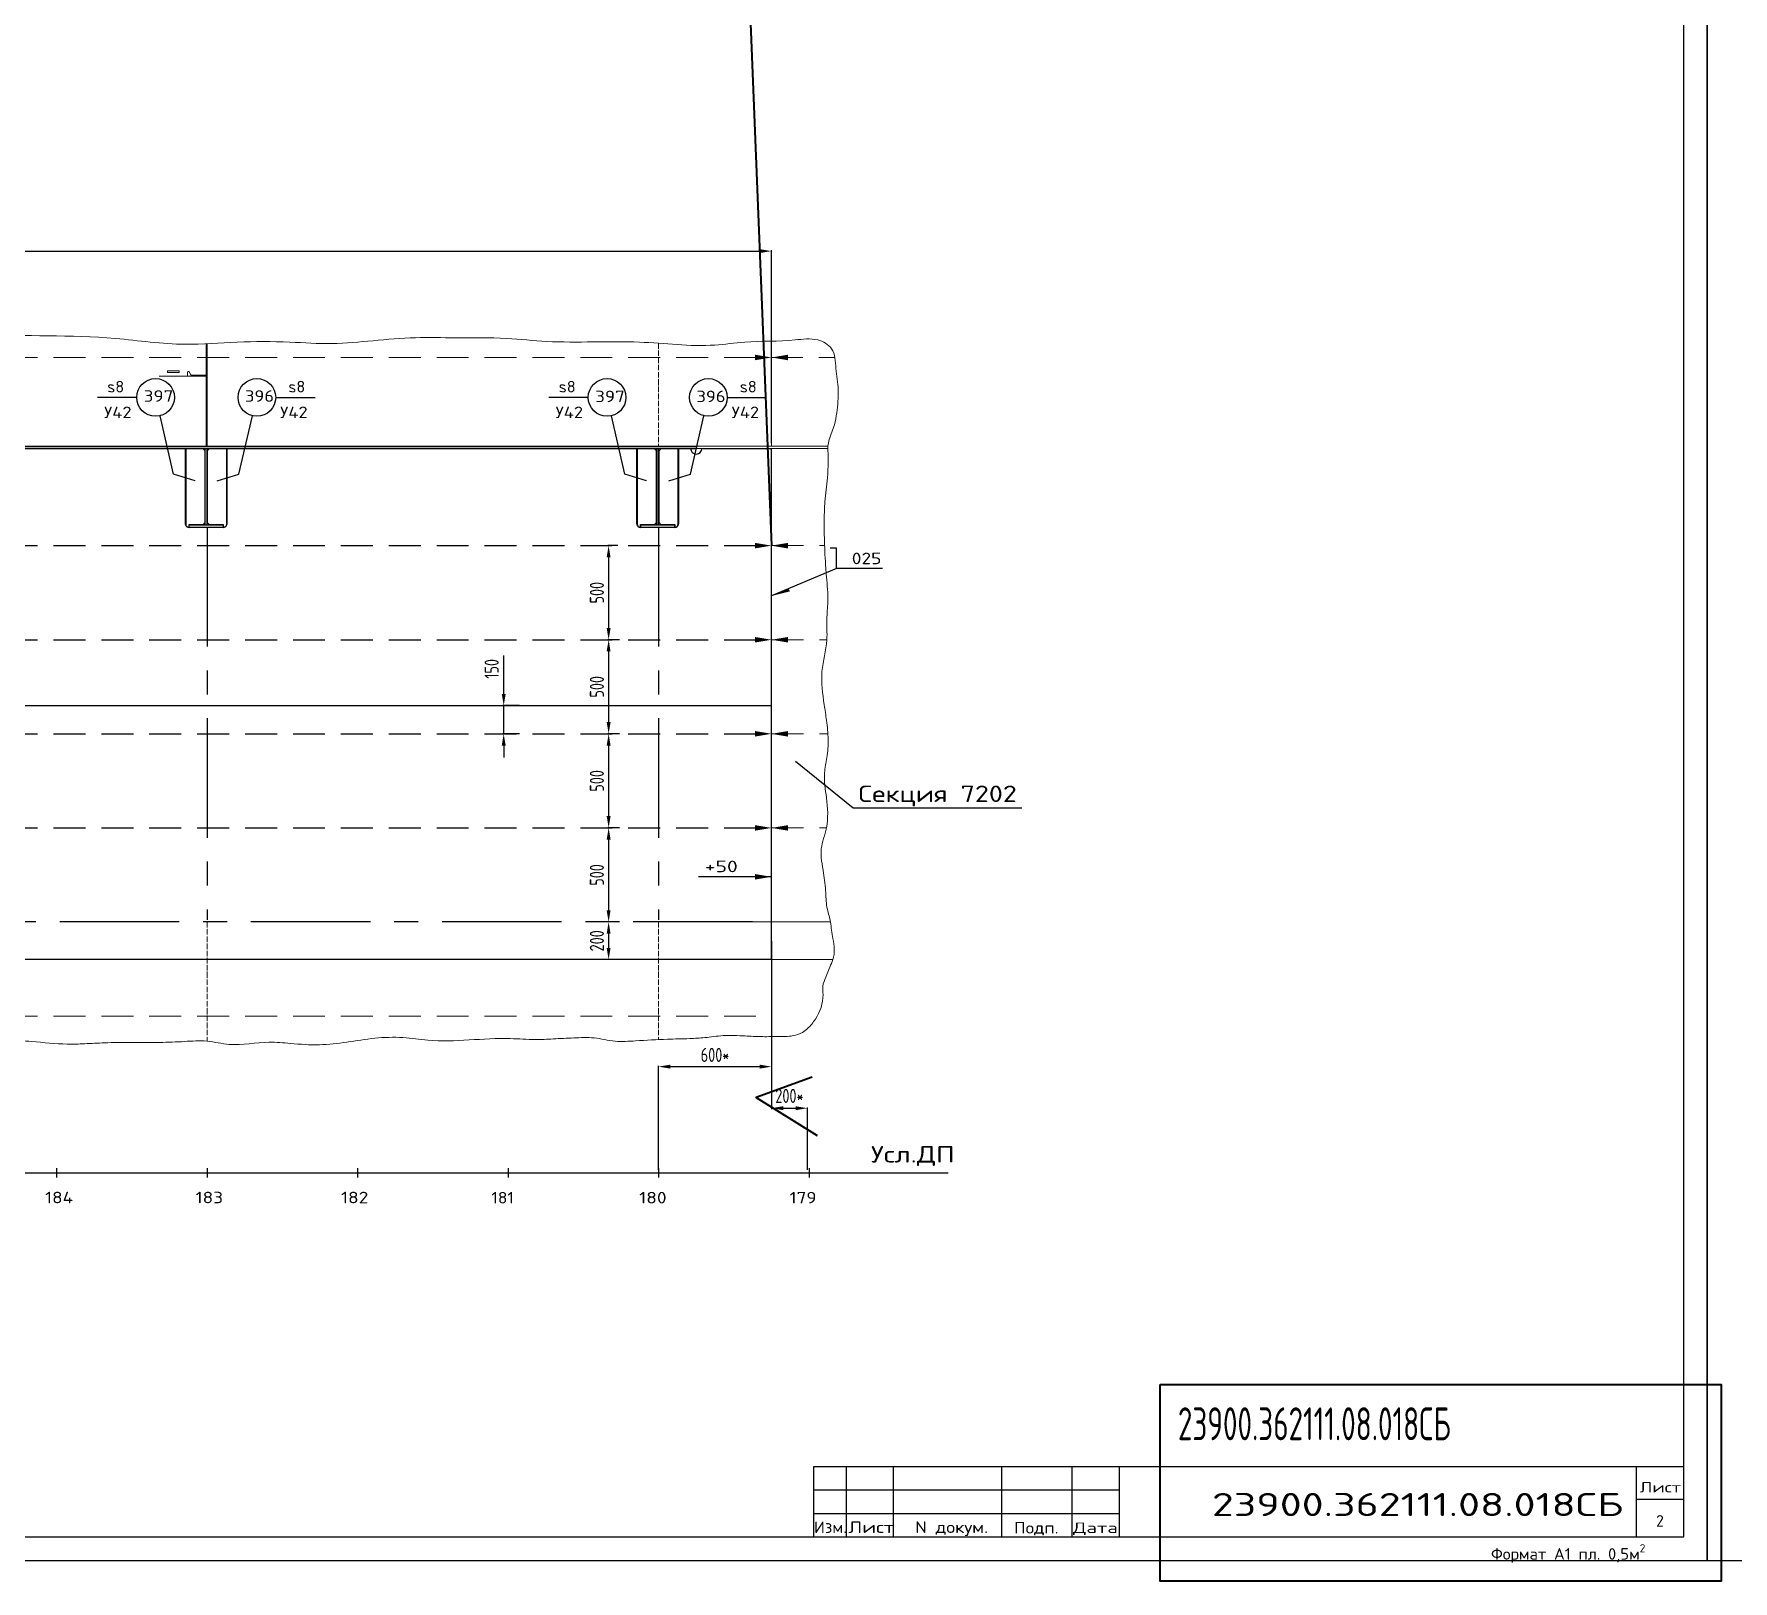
# Model space of a CAD drawing. Header units: millimetres. Extents: x -438477 to 631584, y 118817 to 676146.
# Drawn here: x 187932 to 196964, y 333900 to 342121 of the extents above; entities that cross this region are included whole.
import ezdxf
from ezdxf.enums import TextEntityAlignment as Align

# ---------------------------------------------------------------- set-up
doc = ezdxf.new("R2010")
doc.units = ezdxf.units.MM
for name, pattern in [('AVEVADASHEDDOUBLEDOTTEDWIDE', [38, 29, -4, 0, -1, 0, -4]), ('AVEVASOLID', [7.5, 7.5]), ('AVEVASOLIDWIDE', [7.5, 7.5]), ('CENTERX2', [20.32, 12.7, -2.54, 2.54, -2.54]), ('DASHED', [2.546053, 1.697368, -0.848684])]:
    doc.linetypes.add(name, pattern=pattern)
doc.layers.get('Defpoints').update_dxf_attribs({"linetype": 'CONTINUOUS'})
for name, color, linetype in [('20_1', 1, 'CONTINUOUS'), ('20_FORMAT', 140, 'CONTINUOUS'), ('20_POZ', 4, 'CONTINUOUS'), ('20_TEXT', 1, 'CONTINUOUS')]:
    doc.layers.add(name, color=color, linetype=linetype)
doc.styles.add('SIMPLEX', font='simplex.shx', dxfattribs={"width": 0.7})
doc.styles.add('НАДПИСИ_МЕЛК1', font='eskd_win.shx', dxfattribs={"width": 0.8, "height": 4})
doc.linetypes.add('Шов_Монтажный', pattern='A,0.75,-0.0001,["/",Standard,S=1,R=0,X=0,Y=-0.5],0.75', length=1.5001)
doc.dimstyles.new('Lineyny', dxfattribs={"dimscale": 30, "dimtxt": 3, "dimasz": 2.5, "dimexe": 0.18, "dimexo": 0.625, "dimgap": 1, "dimtad": 1, "dimdec": 0, "dimlfac": -1, "dimzin": 0, "dimtxsty": 'SIMPLEX', "dimcen": 0, "dimdle": 0.38, "dimclrd": 2, "dimclre": 2, "dimclrt": 2, "dimadec": 0, "dimazin": 0, "dimtfac": 1, "dimtdec": 0, "dimtmove": 0, "dimatfit": 0, "dimfxl": 1, "dimtolj": 1, "dimtzin": 0, "dimlwd": -1, "dimarcsym": 0})

# ---------------------------------------------------------------- blocks, each defined once
blk = doc.blocks.new('*D56')
at = {"layer": '20_1', "color": 2, "lineweight": -2, "ltscale": 25, "transparency": 16777216}
for p, q in [((180652.6, 339933), (180652.6, 340971.7)), ((191852.6, 339946.5), (191852.6, 340971.7))]:
    blk.add_line(p, q, dxfattribs=at)
at = {"layer": '20_1', "color": 2, "ltscale": 25, "transparency": 16777216}
blk.add_line((180715.1, 340967.2), (191790.1, 340967.2), dxfattribs=at)
for points in [[(180715.1, 340977.6), (180715.1, 340956.8), (180652.6, 340967.2)], [(191790.1, 340956.8), (191790.1, 340977.6), (191852.6, 340967.2)]]:
    blk.add_solid(points, dxfattribs=at)
at = {"layer": 'Defpoints', "color": 0, "ltscale": 25, "transparency": 16777216}
for p in [(191852.6, 340967.2), (180652.6, 339917.4), (191852.6, 339930.9)]:
    blk.add_point(p, dxfattribs=at)
at = {"layer": '20_1', "color": 2, "ltscale": 25, "transparency": 16777216, "insert": (186252.6, 341032.6), "char_height": 75, "attachment_point": 5, "style": 'SIMPLEX'}
blk.add_mtext('\\A1;11200*', dxfattribs=at)
blk = doc.blocks.new('*D58')
at = {"layer": '20_1', "color": 2, "lineweight": -2, "ltscale": 25, "transparency": 16777216}
for p, q in [((191852.6, 336776.9), (191852.6, 336407.8)), ((192043.5, 336084.5), (192043.5, 336416.8))]:
    blk.add_line(p, q, dxfattribs=at)
at = {"layer": '20_1', "color": 2, "ltscale": 25, "transparency": 16777216}
blk.add_line((191915.1, 336412.3), (191981, 336412.3), dxfattribs=at)
for points in [[(191915.1, 336422.7), (191915.1, 336401.9), (191852.6, 336412.3)], [(191981, 336401.9), (191981, 336422.7), (192043.5, 336412.3)]]:
    blk.add_solid(points, dxfattribs=at)
at = {"layer": 'Defpoints', "color": 0, "ltscale": 25, "transparency": 16777216}
for p in [(191852.6, 336792.5), (192043.5, 336412.3), (192043.5, 336068.9)]:
    blk.add_point(p, dxfattribs=at)
at = {"layer": '20_1', "color": 2, "ltscale": 25, "transparency": 16777216, "insert": (191948.1, 336477.7), "char_height": 75, "attachment_point": 5, "style": 'SIMPLEX'}
blk.add_mtext('\\A1;200*', dxfattribs=at)
blk = doc.blocks.new('*D59')
at = {"layer": '20_1', "color": 2, "lineweight": -2, "ltscale": 25, "transparency": 16777216}
for p, q in [((191045.2, 337401.9), (190982.6, 337401.9)), ((191045.2, 337201.9), (190982.6, 337201.9))]:
    blk.add_line(p, q, dxfattribs=at)
at = {"layer": '20_1', "color": 2, "ltscale": 25, "transparency": 16777216}
blk.add_line((190987.1, 337339.4), (190987.1, 337264.4), dxfattribs=at)
for points in [[(190997.5, 337339.4), (190976.6, 337339.4), (190987.1, 337401.9)], [(190976.6, 337264.4), (190997.5, 337264.4), (190987.1, 337201.9)]]:
    blk.add_solid(points, dxfattribs=at)
at = {"layer": 'Defpoints', "color": 0, "ltscale": 25, "transparency": 16777216}
for p in [(191060.8, 337401.9), (190987.1, 337201.9), (191060.8, 337201.9)]:
    blk.add_point(p, dxfattribs=at)
at = {"layer": '20_1', "color": 2, "ltscale": 25, "transparency": 16777216, "insert": (190924.6, 337301.9), "char_height": 75, "attachment_point": 5, "rotation": 90, "style": 'SIMPLEX'}
blk.add_mtext('\\A1;200', dxfattribs=at)
blk = doc.blocks.new('*D60')
at = {"layer": '20_1', "color": 2, "lineweight": -2, "ltscale": 25, "transparency": 16777216}
for p, q in [((191036.1, 337901.9), (190982.6, 337901.9)), ((191045.2, 337401.9), (190982.6, 337401.9))]:
    blk.add_line(p, q, dxfattribs=at)
at = {"layer": '20_1', "color": 2, "ltscale": 25, "transparency": 16777216}
blk.add_line((190987.1, 337839.4), (190987.1, 337464.4), dxfattribs=at)
for points in [[(190997.5, 337839.4), (190976.6, 337839.4), (190987.1, 337901.9)], [(190976.6, 337464.4), (190997.5, 337464.4), (190987.1, 337401.9)]]:
    blk.add_solid(points, dxfattribs=at)
at = {"layer": 'Defpoints', "color": 0, "ltscale": 25, "transparency": 16777216}
for p in [(191051.7, 337901.9), (190987.1, 337401.9), (191060.8, 337401.9)]:
    blk.add_point(p, dxfattribs=at)
at = {"layer": '20_1', "color": 2, "ltscale": 25, "transparency": 16777216, "insert": (190924.6, 337651.9), "char_height": 75, "attachment_point": 5, "rotation": 90, "style": 'SIMPLEX'}
blk.add_mtext('\\A1;500', dxfattribs=at)
blk = doc.blocks.new('*D61')
at = {"layer": '20_1', "color": 2, "lineweight": -2, "ltscale": 25, "transparency": 16777216}
for p, q in [((191036.1, 338401.9), (190982.6, 338401.9)), ((191045.2, 337901.9), (190982.6, 337901.9))]:
    blk.add_line(p, q, dxfattribs=at)
at = {"layer": '20_1', "color": 2, "ltscale": 25, "transparency": 16777216}
blk.add_line((190987.1, 338339.4), (190987.1, 337964.4), dxfattribs=at)
for points in [[(190997.5, 338339.4), (190976.6, 338339.4), (190987.1, 338401.9)], [(190976.6, 337964.4), (190997.5, 337964.4), (190987.1, 337901.9)]]:
    blk.add_solid(points, dxfattribs=at)
at = {"layer": 'Defpoints', "color": 0, "ltscale": 25, "transparency": 16777216}
for p in [(191051.7, 338401.9), (190987.1, 337901.9), (191060.8, 337901.9)]:
    blk.add_point(p, dxfattribs=at)
at = {"layer": '20_1', "color": 2, "ltscale": 25, "transparency": 16777216, "insert": (190924.6, 338151.9), "char_height": 75, "attachment_point": 5, "rotation": 90, "style": 'SIMPLEX'}
blk.add_mtext('\\A1;500', dxfattribs=at)
blk = doc.blocks.new('*D62')
at = {"layer": '20_1', "color": 2, "lineweight": -2, "ltscale": 25, "transparency": 16777216}
for p, q in [((191036.1, 338901.9), (190982.6, 338901.9)), ((191045.2, 338401.9), (190982.6, 338401.9))]:
    blk.add_line(p, q, dxfattribs=at)
at = {"layer": '20_1', "color": 2, "ltscale": 25, "transparency": 16777216}
blk.add_line((190987.1, 338839.4), (190987.1, 338464.4), dxfattribs=at)
for points in [[(190997.5, 338839.4), (190976.6, 338839.4), (190987.1, 338901.9)], [(190976.6, 338464.4), (190997.5, 338464.4), (190987.1, 338401.9)]]:
    blk.add_solid(points, dxfattribs=at)
at = {"layer": 'Defpoints', "color": 0, "ltscale": 25, "transparency": 16777216}
for p in [(191051.7, 338901.9), (190987.1, 338401.9), (191060.8, 338401.9)]:
    blk.add_point(p, dxfattribs=at)
at = {"layer": '20_1', "color": 2, "ltscale": 25, "transparency": 16777216, "insert": (190924.6, 338651.9), "char_height": 75, "attachment_point": 5, "rotation": 90, "style": 'SIMPLEX'}
blk.add_mtext('\\A1;500', dxfattribs=at)
blk = doc.blocks.new('*D63')
at = {"layer": '20_1', "color": 2, "lineweight": -2, "ltscale": 25, "transparency": 16777216}
for p, q in [((191036.1, 339401.9), (190982.6, 339401.9)), ((191045.2, 338901.9), (190982.6, 338901.9))]:
    blk.add_line(p, q, dxfattribs=at)
at = {"layer": '20_1', "color": 2, "ltscale": 25, "transparency": 16777216}
blk.add_line((190987.1, 339339.4), (190987.1, 338964.4), dxfattribs=at)
for points in [[(190997.5, 339339.4), (190976.6, 339339.4), (190987.1, 339401.9)], [(190976.6, 338964.4), (190997.5, 338964.4), (190987.1, 338901.9)]]:
    blk.add_solid(points, dxfattribs=at)
at = {"layer": 'Defpoints', "color": 0, "ltscale": 25, "transparency": 16777216}
for p in [(191051.7, 339401.9), (190987.1, 338901.9), (191060.8, 338901.9)]:
    blk.add_point(p, dxfattribs=at)
at = {"layer": '20_1', "color": 2, "ltscale": 25, "transparency": 16777216, "insert": (190924.6, 339151.9), "char_height": 75, "attachment_point": 5, "rotation": 90, "style": 'SIMPLEX'}
blk.add_mtext('\\A1;500', dxfattribs=at)
blk = doc.blocks.new('*D68')
at = {"layer": '20_1', "color": 2, "ltscale": 25, "transparency": 16777216}
for p, q in [((190429.3, 338614.4), (190429.3, 338817.4)), ((190429.3, 338401.9), (190429.3, 338551.9)), ((190429.3, 338339.4), (190429.3, 338276.9))]:
    blk.add_line(p, q, dxfattribs=at)
at = {"layer": '20_1', "color": 2, "lineweight": -2, "ltscale": 25, "transparency": 16777216}
for p, q in [((190512.7, 338551.9), (190424.8, 338551.9)), ((190512.7, 338401.9), (190424.8, 338401.9))]:
    blk.add_line(p, q, dxfattribs=at)
at = {"layer": '20_1', "color": 2, "ltscale": 25, "transparency": 16777216}
for points in [[(190418.9, 338614.4), (190439.8, 338614.4), (190429.3, 338551.9)], [(190439.8, 338339.4), (190418.9, 338339.4), (190429.3, 338401.9)]]:
    blk.add_solid(points, dxfattribs=at)
at = {"layer": 'Defpoints', "color": 0, "ltscale": 25, "transparency": 16777216}
for p in [(190429.3, 338551.9), (190528.3, 338551.9), (190528.3, 338401.9)]:
    blk.add_point(p, dxfattribs=at)
at = {"layer": '20_1', "color": 2, "ltscale": 25, "transparency": 16777216, "insert": (190365.3, 338747.2), "char_height": 75, "attachment_point": 5, "rotation": 90, "style": 'SIMPLEX'}
blk.add_mtext('\\A1;150', dxfattribs=at)
blk = doc.blocks.new('*D182')
at = {"layer": '20_1', "color": 2, "lineweight": -2, "ltscale": 25, "transparency": 16777216}
for p, q in [((191852.6, 337299.9), (191852.6, 336628.6)), ((191252.6, 336084.5), (191252.6, 336637.6))]:
    blk.add_line(p, q, dxfattribs=at)
at = {"layer": '20_1', "color": 2, "ltscale": 25, "transparency": 16777216}
blk.add_line((191315.1, 336633.1), (191790.1, 336633.1), dxfattribs=at)
at = {"layer": '20_1', "color": 2, "lineweight": 40, "ltscale": 25, "transparency": 16777216}
for points in [[(191315.1, 336643.5), (191315.1, 336622.7), (191252.6, 336633.1)], [(191790.1, 336643.5), (191790.1, 336622.7), (191852.6, 336633.1)]]:
    blk.add_solid(points, dxfattribs=at)
at = {"layer": 'Defpoints', "color": 0, "lineweight": 40, "ltscale": 25, "transparency": 16777216}
for p in [(191852.6, 337315.5), (191852.6, 336633.1), (191252.6, 336068.9)]:
    blk.add_point(p, dxfattribs=at)
at = {"layer": '20_1', "color": 2, "lineweight": 40, "ltscale": 25, "transparency": 16777216, "insert": (191552.6, 336695.6), "char_height": 75, "attachment_point": 5, "style": 'SIMPLEX'}
blk.add_mtext('\\A1;600*', dxfattribs=at)

msp = doc.modelspace()

# ---------------------------------------------------------------- hatches: boundary and pattern name
at = {"layer": '20_1'}
msp.add_hatch(color=6, dxfattribs=at).paths.add_polyline_path([(191944.312, 339174.556), (191950.962, 339159.273), (191852.617, 339134.655)])

# ---------------------------------------------------------------- linework, layer by layer
at = {"layer": '20_1', "color": 252, "linetype": 'AVEVASOLID', "lineweight": 0}
for p, q in [((188847.612, 339929.607), (188847.612, 340474.295)), ((188852.617, 339929.607), (188852.617, 340474.538)), ((191852.617, 339930.869), (191852.617, 340488.852)), ((191452.617, 339930.869), (191852.617, 339930.869)), ((191852.617, 339918.859), (191452.617, 339918.859)), ((191852.617, 339930.869), (192152.641, 339930.869)), ((191852.617, 336792.538), (191852.617, 337201.87))]:
    msp.add_line(p, q, dxfattribs=at)
at = {"layer": '20_1', "color": 252, "linetype": 'AVEVASOLIDWIDE', "lineweight": 0}
for p, q in [((188852.617, 340474.538), (188852.617, 339929.903)), ((188597.612, 340301.87), (188747.612, 340301.87)), ((188703.923, 340330.784), (188641.301, 340330.784)), ((188641.301, 340330.784), (188641.301, 340322.956)), ((188641.301, 340322.956), (188703.923, 340322.956)), ((188703.923, 340322.956), (188703.923, 340330.784)), ((191452.617, 339917.403), (192152.936, 339917.403))]:
    msp.add_line(p, q, dxfattribs=at)
at = {"layer": '20_1', "color": 252, "linetype": 'AVEVADASHEDDOUBLEDOTTEDWIDE', "lineweight": 0}
for p, q in [((191252.617, 340477.275), (191252.617, 339930.977)), ((188852.617, 337401.87), (188852.617, 336768.505)), ((191252.617, 337401.87), (191252.617, 336777.083))]:
    msp.add_line(p, q, dxfattribs=at)
at = {"layer": '20_1', "color": 252, "linetype": 'DASHED', "lineweight": 0, "ltscale": 100}
for p, q in [((180652.617, 340401.87), (191852.617, 340401.87)), ((191850.262, 340402.266), (192189.654, 340402.266)), ((191852.617, 339401.87), (192135.241, 339401.87)), ((191852.617, 338901.87), (192147.104, 338901.87)), ((191852.617, 338401.87), (192152.826, 338401.87)), ((191852.617, 337901.87), (192144.948, 337901.87)), ((180652.617, 336901.87), (191852.617, 336901.87))]:
    msp.add_line(p, q, dxfattribs=at)
at = {"layer": '20_1', "color": 0, "linetype": 'AVEVASOLIDWIDE'}
msp.add_line((180052.617, 339917.403), (191452.617, 339917.403), dxfattribs=at)
at = {"layer": '20_1', "color": 0, "linetype": 'AVEVASOLID'}
for p, q in [((180250.701, 339930.869), (191452.617, 339930.869)), ((191452.617, 339918.859), (180652.617, 339918.859)), ((188842.619, 339513.184), (188842.619, 339917.403)), ((188852.617, 339513.184), (188852.617, 339917.403)), ((191242.619, 339513.184), (191242.619, 339917.403)), ((191252.617, 339513.184), (191252.617, 339917.403))]:
    msp.add_line(p, q, dxfattribs=at)
at = {"layer": '20_1', "ltscale": 25}
msp.add_line((191482.586, 339917.403), (191852.617, 339917.403), dxfattribs=at)
at = {"layer": '20_1', "color": 6, "linetype": 'Шов_Монтажный', "ltscale": 100}
for q in [(191852.617, 339918.859), (180652.617, 337201.87)]:
    msp.add_line((191852.617, 337201.87), q, dxfattribs=at)
at = {"layer": '20_1', "color": 0, "linetype": 'CENTERX2', "ltscale": 50}
for p, q in [((188852.617, 339500.492), (188852.617, 337413.869)), ((191252.617, 339500.492), (191252.617, 337413.869)), ((191752.629, 337401.87), (180752.605, 337401.87))]:
    msp.add_line(p, q, dxfattribs=at)
at = {"layer": '20_1', "linetype": 'DASHED', "ltscale": 100}
for p, q in [((180652.617, 339401.87), (191852.617, 339401.87)), ((180652.617, 338901.87), (191852.617, 338901.87)), ((180652.617, 338401.87), (191852.617, 338401.87)), ((180652.617, 337901.87), (191852.617, 337901.87))]:
    msp.add_line(p, q, dxfattribs=at)
at = {"layer": '20_1', "color": 6}
for p, q in [((192198.229, 339281.189), (191852.617, 339134.655)), ((192443.478, 339281.189), (192198.229, 339281.189))]:
    msp.add_line(p, q, dxfattribs=at)
at = {"layer": '20_1', "color": 6, "linetype": 'AVEVASOLID'}
msp.add_line((180652.617, 338551.87), (191852.617, 338551.87), dxfattribs=at)
at = {"layer": '20_1', "color": 2, "ltscale": 25}
msp.add_line((191852.617, 337642.02), (191464.56, 337642.02), dxfattribs=at)
at = {"layer": '20_1', "color": 252, "linetype": 'CENTERX2', "lineweight": 0, "ltscale": 50}
msp.add_line((191752.629, 337401.87), (192167.088, 337401.87), dxfattribs=at)
at = {"layer": '20_1', "color": 252, "lineweight": 0, "ltscale": 25}
msp.add_line((191852.617, 337201.87), (192179.739, 337201.87), dxfattribs=at)
at = {"layer": '20_1', "linetype": 'AVEVASOLID'}
msp.add_line((180235.807, 336068.889), (192792.617, 336068.889), dxfattribs=at)
at = {"layer": '20_1', "color": 4}
msp.add_line((192077.063, 334383.858), (193702.063, 334383.858), dxfattribs=at)
at = {"layer": '20_1', "color": 30, "lineweight": 40, "ltscale": 25}
for points in [[(191608.884, 345482.094), (191852.638, 339401.87)], [(192068.387, 336577.078), (191770.569, 336469.954), (192096.184, 336267.61)]]:
    msp.add_lwpolyline(points, dxfattribs=at)
at = {"layer": '20_1', "color": 252, "linetype": 'AVEVASOLID', "lineweight": 0}
msp.add_lwpolyline([(188847.612, 340301.87), (188752.617, 340301.87, -0.41399869), (188747.612, 340306.87), (188747.612, 340322.869, -0.76667547), (188756.95, 340325.37), (188765.605, 340310.369, 0.26780927), (188769.939, 340307.869), (188847.612, 340307.869)], format="xyb", dxfattribs=at)
at = {"layer": '20_1', "color": 4, "ltscale": 20}
msp.add_lwpolyline([(191306.512, 339746.827), (191422.099, 339781.33), (191493.256, 340092.513)], dxfattribs=at)
at = {"layer": '20_1', "linetype": 'AVEVASOLID'}
for points in [[(188957.622, 339918.859), (188957.622, 339518.682, -0.41725469), (188937.614, 339498.471), (188757.622, 339498.471, -0.41725469), (188737.614, 339518.682), (188737.614, 339918.859)], [(188831.621, 339916.684), (188738.615, 339916.684), (188738.615, 339517.518, 0.40228596), (188756.621, 339498.316), (188756.621, 339514.487), (188831.621, 339514.487), (188841.618, 339524.591), (188841.618, 339906.578), (188831.621, 339916.684)], [(188863.615, 339916.684), (188853.618, 339906.578), (188853.618, 339524.591), (188863.615, 339514.487), (188938.615, 339514.487), (188938.615, 339498.316, 0.40228596), (188956.621, 339517.518), (188956.621, 339916.684), (188863.615, 339916.684)], [(191357.622, 339918.859), (191357.622, 339518.682, -0.41725469), (191337.614, 339498.471), (191157.622, 339498.471, -0.41725469), (191137.614, 339518.682), (191137.614, 339918.859)], [(191231.621, 339916.684), (191138.615, 339916.684), (191138.615, 339517.518, 0.40228596), (191156.621, 339498.316), (191156.621, 339514.487), (191231.621, 339514.487), (191241.618, 339524.591), (191241.618, 339906.578), (191231.621, 339916.684)], [(191263.615, 339916.684), (191253.618, 339906.578), (191253.618, 339524.591), (191263.615, 339514.487), (191338.615, 339514.487), (191338.615, 339498.316, 0.40228596), (191356.621, 339517.518), (191356.621, 339916.684), (191263.615, 339916.684)]]:
    msp.add_lwpolyline(points, format="xyb", dxfattribs=at)
at = {"layer": '20_1', "color": 0, "linetype": 'AVEVASOLID'}
for points in [[(188757.622, 339513.184), (188937.614, 339513.184), (188937.614, 339499.035), (188757.622, 339499.035), (188757.622, 339513.184)], [(191157.622, 339513.184), (191337.614, 339513.184), (191337.614, 339499.035), (191157.622, 339499.035), (191157.622, 339513.184)]]:
    msp.add_lwpolyline(points, dxfattribs=at)
at = {"layer": '20_1', "color": 6}
msp.add_lwpolyline([(192198.229, 339281.189), (192198.229, 339388.656), (192163.913, 339388.656)], dxfattribs=at)
at = {"layer": '20_1', "linetype": 'AVEVASOLID'}
for points in [[(188052.617, 336093.889), (188052.617, 336043.889)], [(188852.617, 336093.889), (188852.617, 336043.889)], [(189652.617, 336093.889), (189652.617, 336043.889)], [(190452.617, 336093.889), (190452.617, 336043.889)], [(191252.617, 336093.889), (191252.617, 336043.889)], [(192052.617, 336093.889), (192052.617, 336043.889)]]:
    msp.add_lwpolyline(points, dxfattribs=at)
at = {"layer": '20_1', "color": 30, "lineweight": 40, "ltscale": 25}
msp.add_lwpolyline([(193919.305, 334944.66), (196901.694, 334944.66), (196901.694, 333899.59), (193919.305, 333899.59)], close=True, dxfattribs=at)
at = {"layer": '20_1', "linetype": 'AVEVASOLID'}
msp.add_arc((191452.617, 339918.863), 30.005, 180.0093231, 359.9906616, dxfattribs=at)
at = {"layer": '20_1', "color": 252, "lineweight": 0, "ltscale": 25}
for points, knots in [([(180052.617, 339930.869), (180060.09, 339989.232), (180073.394, 340093.128), (180118.933, 340244.622), (180234.198, 340305.273), (180271.048, 340401.636), (180327.285, 340483.751), (180440.338, 340518.501), (180572.187, 340584.003), (180745.577, 340585.84), (180935.123, 340578.867), (181155.543, 340551.127), (181376.584, 340547.553), (181575.158, 340566.901), (181853.47, 340568.174), (182166.081, 340490.637), (182509.735, 340538.877), (182770.847, 340556.506), (183057.955, 340587.959), (183376.874, 340557.673), (183693.105, 340532.421), (183992.385, 340524.557), (184242.096, 340525.213), (184676.378, 340531.714), (185098.809, 340440.876), (185578.744, 340493.137), (185880.794, 340528.547), (186160.141, 340505.491), (186437.294, 340539.752), (186691.531, 340531.223), (186959.244, 340538.08), (187183.188, 340544.758), (187418.683, 340533.947), (187807.71, 340511.019), (188251.84, 340528.264), (188704.187, 340459.27), (189013.866, 340487.91), (189274.09, 340487.308), (189514.947, 340469.021), (189737.228, 340492.233), (189955.611, 340510.547), (190192.701, 340505.062), (190425.989, 340508.957), (190751.002, 340473.193), (191120.498, 340500.499), (191471.791, 340451.709), (191746.15, 340492.608), (191928.821, 340484.857), (192087.809, 340509.871), (192191.756, 340451.959), (192192.77, 340339.272), (192212.866, 340228.343), (192202.816, 340127.096), (192189.57, 340037.16), (192162.234, 339981.651), (192154.828, 339942.444), (192152.641, 339930.869)], [0, 0, 0, 0, 178.35203189, 317.49715978, 449.3590644, 537.88476684, 621.02339025, 737.34344764, 878.63766182, 1061.73475389, 1244.33743344, 1450.97837028, 1726.60289618, 1905.53814695, 2049.15921868, 2560.15312421, 2852.20702857, 3082.04532553, 3346.7101423, 3715.97733836, 4038.99504394, 4299.18147765, 4613.5951752, 4788.26945162, 5601.62114584, 5885.937147, 6232.47094608, 6511.97674296, 6722.16014734, 7067.64885592, 7273.41295312, 7525.75009837, 7739.38198495, 7980.32588934, 8694.81324777, 9068.74334908, 9344.58645115, 9624.06529341, 9849.3348377, 10067.26108658, 10292.93158559, 10506.42236786, 10778.1656336, 10992.22027498, 11485.20518136, 11885.31656563, 12045.21984122, 12313.30676339, 12433.63793171, 12520.86717983, 12628.22833021, 12741.39691869, 12865.85210385, 12929.04079727, 13013.24552011, 13048.51809115, 13048.51809115, 13048.51809115, 13048.51809115]), ([(192152.641, 339930.869), (192153.885, 339874.593), (192156.077, 339775.424), (192135.309, 339647.184), (192131.913, 339503.602), (192135.252, 339370.56), (192145.886, 339224.261), (192156.59, 339116.545), (192143.592, 339005.344), (192154.399, 338880.394), (192108.185, 338731.67), (192128.502, 338586.742), (192146.878, 338467.806), (192157.002, 338373.711), (192149.987, 338280), (192127.289, 338177.656), (192148.354, 338053.154), (192158.554, 337915.188), (192104.752, 337786.781), (192130.292, 337669.225), (192142.187, 337563.19), (192143.9, 337474.405), (192168.713, 337410.852), (192170.386, 337357.56), (192184.982, 337292.7), (192192.977, 337221.576), (192159.337, 337158.174), (192143.77, 337110.712), (192121.05, 337063.238), (192133.943, 336984.876), (192102.626, 336902.856), (192053.345, 336841.472), (192013.363, 336810.182), (191956.957, 336791.85), (191881.796, 336793.169), (191796.722, 336791.648), (191701.95, 336796.752), (191601.979, 336801.881), (191504.247, 336786.68), (191405.211, 336781.141), (191282.501, 336779.245), (191150.693, 336771.967), (191019.517, 336762.414), (190912.064, 336791.356), (190801.119, 336785.493), (190697.303, 336781.15), (190584.489, 336774.44), (190362.786, 336793.857), (190126.695, 336754.01), (189888.696, 336792.403), (189743.397, 336787.211), (189597.098, 336762.362), (189447.312, 336744.796), (189309.5, 336754.464), (189149.917, 336771.347), (189000.7, 336736.044), (188852.577, 336775.262), (188728.491, 336765.843), (188593.783, 336760.194), (188452.196, 336761.988), (188318.694, 336761.477), (188206.159, 336754.392), (188076.45, 336750.551), (187942.812, 336766.259), (187792.146, 336775.422), (187611.464, 336773.497), (187426.66, 336767.951), (187228.01, 336784.669), (187062.706, 336775.065), (186878.976, 336746.76), (186710.377, 336742.529), (186566.275, 336734.789), (186454.699, 336743.063), (186356.157, 336766.301), (186247.186, 336760.952), (186116.955, 336771.632), (185952.565, 336781.432), (185761.194, 336778.579), (185559.923, 336756.075), (185377.928, 336766.191), (185226.613, 336772.881), (185109.805, 336764.39), (184987.582, 336752.464), (184861.2, 336741.425), (184682.468, 336738.713), (184520.637, 336753.968), (184344.014, 336759.504), (184222.911, 336757.275), (184109.001, 336744.036), (184032.125, 336745.1), (183936.613, 336759.442), (183738.766, 336703.577), (183494.212, 336762.714), (183235.325, 336762.335), (183072.483, 336738.489), (182932.302, 336733.705), (182807.328, 336734.182), (182669.855, 336716.954), (182538.291, 336755.989), (182416.333, 336749.231), (182319.254, 336748.518), (182205.993, 336757.106), (182058.908, 336686.025), (181869.571, 336723.127), (181690.141, 336747.538), (181542.829, 336760.724), (181405.313, 336753.918), (181245.367, 336775.125), (181059.031, 336761.674), (180892.902, 336768.2), (180761.086, 336747.166), (180668.77, 336737.484), (180593.344, 336773.435), (180522.3, 336778.377), (180451.668, 336792.156), (180405.811, 336839.197), (180351.614, 336850.624), (180320.51, 336917.291), (180308.89, 337000.528), (180313.369, 337101.673), (180307.645, 337210.768), (180335.18, 337354.47), (180335.76, 337524.455), (180347.779, 337747.255), (180307.645, 337951.117), (180294.109, 338131.956), (180278.379, 338253.903), (180277.325, 338373.234), (180304.282, 338509.757), (180304.695, 338672.598), (180316.989, 338827.679), (180292.863, 338962.957), (180296.4, 339130.705), (180317.014, 339292.996), (180283.622, 339446.736), (180264.155, 339540.89), (180234.965, 339628.759), (180197.206, 339699.707), (180152.965, 339760.924), (180120.898, 339822.743), (180037.459, 339847.087), (180053.256, 339902.395), (180052.716, 339926.435), (180052.617, 339930.869)], [0, 0, 0, 0, 168.47427316, 296.88130397, 388.38081766, 598.91616201, 695.7722728, 828.79010036, 922.0933685, 1030.45372241, 1201.81225701, 1378.19431123, 1461.87878407, 1564.02913827, 1660.88524887, 1742.86297911, 1875.64146124, 2035.5851885, 2150.61227969, 2279.23497591, 2384.68449902, 2473.39066519, 2542.63182191, 2586.22908037, 2631.80049269, 2743.5920106, 2787.17591206, 2843.98758458, 2894.90550963, 2939.77488132, 3076.00084505, 3140.94182623, 3175.445387, 3226.73861764, 3314.87478776, 3399.40851166, 3482.28890877, 3599.61369986, 3698.49214032, 3778.01891845, 3897.10619779, 4066.39355079, 4175.09345823, 4288.54932985, 4395.51036818, 4506.0429976, 4600.99050267, 4733.92999537, 5172.21010912, 5305.7638507, 5454.16927695, 5605.68077299, 5751.25145532, 5904.94729466, 6019.01796599, 6231.55821992, 6350.53140383, 6470.90260024, 6602.11824009, 6755.65908551, 6895.40915545, 7002.49533516, 7093.94604501, 7284.21683733, 7405.17630253, 7546.64090168, 7826.11974391, 7959.13757139, 8143.93305109, 8321.11479891, 8516.33453096, 8649.21804218, 8753.76615596, 8850.943555, 8951.01875235, 9078.86829689, 9242.98705067, 9444.86236924, 9652.3432713, 9849.08165503, 9990.58832544, 10106.3810622, 10199.93917075, 10359.11430969, 10486.78914061, 10735.59785569, 10846.0631488, 11016.93417379, 11098.31065911, 11189.76136896, 11246.92701172, 11386.07485458, 11790.43778158, 11979.34477677, 12161.3919362, 12283.12705582, 12399.6053228, 12536.85459366, 12693.85764341, 12802.54385979, 12900.87900792, 12986.27532077, 13138.79998816, 13369.47442023, 13541.84767978, 13687.13184563, 13811.34466436, 13954.04775861, 14168.84801282, 14370.76018547, 14449.08022842, 14571.44551668, 14638.66668066, 14693.5615097, 14785.27220789, 14844.84707946, 14884.26277299, 14941.76785788, 15045.05939755, 15140.80677868, 15243.36863204, 15372.05813574, 15576.75361794, 15752.74080456, 16039.37616343, 16195.41658584, 16296.86893642, 16408.14291996, 16551.61821026, 16712.24747956, 16895.99716285, 17015.73558007, 17121.83402935, 17398.77346967, 17498.76312785, 17591.67081279, 17687.41819388, 17775.4022738, 17831.38423467, 17914.23320444, 17981.32382404, 18040.85944119, 18054.32532206, 18054.32532206, 18054.32532206, 18054.32532206])]:
    msp.add_open_spline(points, degree=3, knots=knots, dxfattribs=at)
at = {"layer": '20_1', "color": 252, "lineweight": 0, "ltscale": 0.3}
msp.add_solid([(191765.129, 340416.454), (191765.129, 340387.288), (191852.629, 340401.871)], dxfattribs=at)
at = {"layer": '20_1', "color": 253, "ltscale": 0.3}
for points in [[(191940.129, 340416.454), (191940.129, 340387.288), (191852.629, 340401.871)], [(191940.129, 339416.454), (191940.129, 339387.288), (191852.629, 339401.871)], [(191940.129, 338916.454), (191940.129, 338887.288), (191852.629, 338901.871)], [(191940.117, 338416.462), (191940.117, 338387.295), (191852.617, 338401.878)], [(191940.129, 337916.454), (191940.129, 337887.288), (191852.629, 337901.871)]]:
    msp.add_solid(points, dxfattribs=at)
at = {"layer": '20_1', "ltscale": 0.3}
for points in [[(191765.129, 339416.454), (191765.129, 339387.288), (191852.629, 339401.871)], [(191765.129, 338916.454), (191765.129, 338887.288), (191852.629, 338901.871)], [(191765.117, 338416.462), (191765.117, 338387.295), (191852.617, 338401.878)], [(191765.129, 337916.454), (191765.129, 337887.288), (191852.629, 337901.871)]]:
    msp.add_solid(points, dxfattribs=at)
at = {"layer": '20_1', "color": 2, "ltscale": 0.3}
msp.add_solid([(191765.117, 337656.604), (191765.117, 337627.437), (191852.617, 337642.02)], dxfattribs=at)
at = {"layer": '20_FORMAT', "color": 7}
for p, q in [((192077.063, 334133.858), (192077.063, 334508.858)), ((192077.063, 334508.858), (196702.063, 334508.858)), ((192252.063, 334133.858), (192252.063, 334508.858)), ((192502.063, 334133.858), (192502.063, 334508.858)), ((193077.063, 334133.858), (193077.063, 334508.858)), ((193452.063, 334133.858), (193452.063, 334508.858)), ((193702.063, 334133.858), (193702.063, 334508.858)), ((196452.063, 334133.858), (196452.063, 334508.858)), ((196452.063, 334333.858), (196702.063, 334333.858)), ((192077.063, 334258.858), (193702.063, 334258.858))]:
    msp.add_line(p, q, dxfattribs=at)
at = {"layer": '20_FORMAT', "color": 4}
for points in [[(175802.063, 334008.858), (196827.063, 334008.858), (196827.063, 348858.858), (175802.063, 348858.858)], [(196827.063, 334008.858), (217852.063, 334008.858), (217852.063, 348858.858), (196827.063, 348858.858)]]:
    msp.add_lwpolyline(points, close=True, dxfattribs=at)
at = {"layer": '20_FORMAT', "color": 7}
msp.add_lwpolyline([(176302.063, 334133.858), (196702.063, 334133.858), (196702.063, 348733.858), (176302.063, 348733.858)], close=True, dxfattribs=at)
at = {"layer": '20_POZ'}
for p, q in [((188478.629, 340189.622), (188269.384, 340189.622)), ((189217.127, 340189.622), (189426.372, 340189.622)), ((190878.629, 340189.622), (190669.384, 340189.622)), ((191617.127, 340189.622), (191826.372, 340189.622))]:
    msp.add_line(p, q, dxfattribs=at)
at = {"layer": '20_POZ', "color": 4, "ltscale": 20}
for points in [[(188789.244, 339746.827), (188673.657, 339781.33), (188602.5, 340092.513)], [(188906.512, 339746.827), (189022.099, 339781.33), (189093.256, 340092.513)], [(191189.244, 339746.827), (191073.657, 339781.33), (191002.5, 340092.513)]]:
    msp.add_lwpolyline(points, dxfattribs=at)
at = {"layer": '20_POZ'}
for centre in [(188578.629, 340189.622), (189117.127, 340189.622), (190978.629, 340189.622), (191517.127, 340189.622)]:
    msp.add_circle(centre, 100, dxfattribs=at)
at = {"layer": '20_TEXT', "lineweight": -2}
for p, q in [((191980.387, 338256.316), (192287.621, 338007.948)), ((192287.621, 338007.948), (193184.012, 338007.948))]:
    msp.add_line(p, q, dxfattribs=at)

# ---------------------------------------------------------------- texts
at = {"layer": '20_1', "color": 6, "style": 'SIMPLEX'}
msp.add_text('025', height=61.25, dxfattribs=at).set_placement((192279.703, 339303.316), (192437.203, 339303.316), align=Align.ALIGNED)
at = {"layer": '20_1', "style": 'SIMPLEX'}
for s, p, p2 in [('+50', (191498.478, 337666.468), (191673.478, 337666.468)), ('184', (187991.387, 335907.008), (188140.137, 335907.008)), ('183', (188791.387, 335907.008), (188937.221, 335907.008)), ('182', (189563.932, 335907.008), (189709.765, 335907.008)), ('181', (190363.926, 335906.103), (190483.509, 335906.103)), ('180', (191149.339, 335906.103), (191295.172, 335906.103)), ('179', (191949.339, 335906.103), (192092.255, 335906.103))]:
    msp.add_text(s, height=61.25, dxfattribs=at).set_placement(p, p2, align=Align.ALIGNED)
at = {"layer": '20_1', "ltscale": 3, "style": 'SIMPLEX'}
msp.add_text('Усл.ДП', height=87.5, dxfattribs=at).set_placement((192381.501, 336123.425), (192827.334, 336123.425), align=Align.ALIGNED)
at = {"layer": '20_1', "color": 0, "style": 'SIMPLEX'}
for s, height, p, p2 in [('Лист', 55.2306, (196468.197, 334370.155), (196689.119, 334370.155)), ('2', 61.25, (196555.565, 334188.587), (196596.398, 334188.587))]:
    msp.add_text(s, height=height, dxfattribs=at).set_placement(p, p2, align=Align.ALIGNED)
at = {"layer": '20_1', "ltscale": 25, "insert": (195677.792, 334095.108), "char_height": 61.25, "width": 1040.38856, "attachment_point": 1, "style": 'SIMPLEX'}
msp.add_mtext('\\A1;{\\C0;\\W1;Формат А1 пл. 0,5м{\\H0.70x;\\S2^ ;}}', dxfattribs=at)
at = {"layer": '20_FORMAT', "color": 7, "lineweight": 20, "style": 'НАДПИСИ_МЕЛК1', "width": 0.8}
msp.add_text('23900.362111.08.018СБ', height=175, dxfattribs=at).set_placement((194013.325, 334647.637))
at = {"layer": '20_POZ', "style": 'SIMPLEX'}
for s, p, p2 in [('s8', (188321.542, 340216.319), (188411.958, 340216.319)), ('s8', (189284.136, 340216.319), (189374.552, 340216.319)), ('s8', (190721.542, 340216.319), (190811.958, 340216.319)), ('s8', (191684.136, 340216.319), (191774.552, 340216.319)), ('397', (188515.468, 340166.463), (188672.968, 340166.463)), ('396', (189053.966, 340166.463), (189208.55, 340166.463)), ('397', (190915.468, 340164.358), (191072.968, 340164.358)), ('396', (191453.966, 340164.358), (191608.55, 340164.358)), ('У42', (188305.129, 340079.659), (188450.962, 340079.659)), ('У42', (189240.963, 340079.659), (189386.796, 340079.659)), ('У42', (190705.129, 340079.659), (190850.962, 340079.659)), ('У42', (191640.963, 340079.659), (191786.796, 340079.659))]:
    msp.add_text(s, height=61.25, dxfattribs=at).set_placement(p, p2, align=Align.ALIGNED)
at = {"layer": '20_TEXT', "color": 7, "lineweight": -2, "style": 'SIMPLEX'}
msp.add_text('Секция 7202', height=87.5, dxfattribs=at).set_placement((192315.405, 338039.448), (193157.072, 338039.448), align=Align.ALIGNED)
at = {"layer": '20_TEXT', "color": 7, "lineweight": 20, "style": 'SIMPLEX'}
msp.add_text('23900.362111.08.018СБ', height=122.5, dxfattribs=at).set_placement((194193.908, 334244.809), (196381.408, 334244.809), align=Align.ALIGNED)
at = {"layer": '20_TEXT', "color": 0, "style": 'SIMPLEX'}
for s, height, p, p2 in [('Изм.', 61.25, (192078.995, 334154.834), (192253.995, 334154.834)), ('Лист', 61.25, (192261.265, 334154.834), (192506.265, 334154.834)), ('N докум.', 61.25, (192616.692, 334154.834), (193004.608, 334154.834)), ('Подп.', 61.25, (193142.223, 334151.771), (193378.473, 334151.771)), ('Дата', 55.6923, (193455.395, 334154.82), (193694.076, 334154.82))]:
    msp.add_text(s, height=height, dxfattribs=at).set_placement(p, p2, align=Align.ALIGNED)

# ---------------------------------------------------------------- dimensions: what is measured, and where the dimension line sits
at = {"layer": '20_1', "ltscale": 25}
for base, p1, p2, text, picture, middle in [((191852.617, 340967.199), (180652.605, 339917.403), (191852.617, 339930.869), '<>*', '*D56', (186252.611, 341032.604)), ((192043.509, 336412.325), (191852.617, 336792.538), (192043.509, 336068.889), '200*', '*D58', (191948.063, 336477.73))]:
    dim = msp.add_linear_dim(base=base, p1=p1, p2=p2, text=text, dimstyle='Lineyny', override={"dimscale": 25}, dxfattribs=at)
    dim.commit()
    dim.dimension.update_dxf_attribs({"geometry": picture, "text_midpoint": middle})
for base, p1, p2, picture, middle in [((190987.053, 338901.87), (191051.747, 339401.87), (191060.805, 338901.87), '*D63', (190924.553, 339151.87)), ((190987.053, 338401.87), (191051.747, 338901.87), (191060.805, 338401.87), '*D62', (190924.553, 338651.87)), ((190429.339, 338551.87), (190528.321, 338401.87), (190528.321, 338551.87), '*D68', (190365.286, 338747.151)), ((190987.053, 337901.87), (191051.747, 338401.87), (191060.805, 337901.87), '*D61', (190924.553, 338151.87)), ((190987.053, 337401.87), (191051.747, 337901.87), (191060.805, 337401.87), '*D60', (190924.553, 337651.87)), ((190987.053, 337201.87), (191060.805, 337401.87), (191060.805, 337201.87), '*D59', (190924.553, 337301.87))]:
    dim = msp.add_linear_dim(base=base, p1=p1, p2=p2, angle=90, dimstyle='Lineyny', override={"dimscale": 25}, dxfattribs=at)
    dim.commit()
    dim.dimension.update_dxf_attribs({"geometry": picture, "text_midpoint": middle})
at = {"layer": '20_1', "color": 30, "lineweight": 40, "ltscale": 25}
dim = msp.add_linear_dim(base=(191852.617, 336633.096), p1=(191252.617, 336068.889), p2=(191852.617, 337315.53), text='600*', dimstyle='Lineyny', override={"dimscale": 25}, dxfattribs=at)
dim.commit()
dim.dimension.update_dxf_attribs({"geometry": '*D182', "text_midpoint": (191552.617, 336695.596)})

doc.saveas('drawing.dxf')
